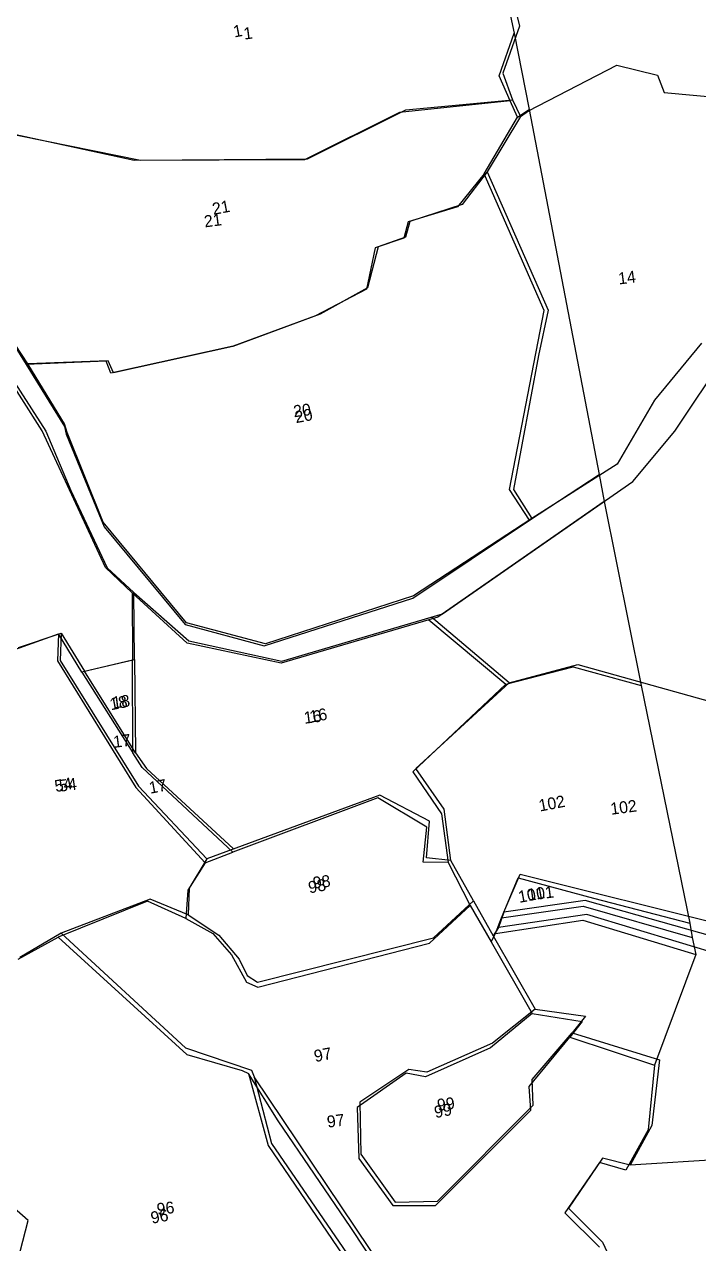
# Model space of a CAD drawing. Header units: metres. Extents: x 286056 to 292206, y 2024114 to 2027347.
# Drawn here: x 287381.3 to 287588.1, y 2026505.6 to 2026879.3 of the extents above; entities that cross this region are included whole.
import ezdxf
from ezdxf.enums import TextEntityAlignment as Align

# ---------------------------------------------------------------- set-up
doc = ezdxf.new("R2010")
doc.units = ezdxf.units.M
for name, color, linetype in [('OFF', 1, 'Continuous'), ('POLY_PARCEL', 6, 'Continuous'), ('POLY_WATER', 4, 'Continuous'), ('TEXT_PARCEL', 7, 'Continuous')]:
    doc.layers.add(name, color=color, linetype=linetype)
doc.styles.add('TEXT_MAP', font='')
doc.styles.get('TEXT_MAP').set_extended_font_data('Kruti Dev 050')

# ---------------------------------------------------------------- blocks, each defined once
blk = doc.blocks.new('RTRT')
at = {"layer": 'OFF'}
for p, q in [((565.66, 538.75), (565.94, 525.23)), ((565.94, 525.23), (566.03, 513.44)), ((566.03, 513.44), (566.12, 457.03)), ((566.12, 457.03), (566.12, 452.85)), ((566.12, 452.85), (566.4, 424.38)), ((566.4, 424.38), (566.96, 387.56)), ((566.96, 387.56), (566.86, 385.33)), ((566.86, 385.33), (566.96, 382.73)), ((566.96, 382.73), (557.66, 367.39))]:
    blk.add_line(p, q, dxfattribs=at)
at = {"layer": 'POLY_PARCEL'}
for p, q in [((505.61, 517.02), (481.93, 527.12)), ((562.49, 519.33), (565.94, 525.23)), ((563.41, 515.26), (562.49, 519.33)), ((531.09, 512.3), (505.61, 517.02)), ((546.56, 516.65), (531.09, 512.3)), ((563.41, 515.26), (546.56, 516.65)), ((564.06, 512.64), (563.41, 515.26)), ((557.48, 505.14), (564.06, 512.64)), ((564.06, 512.64), (566.03, 513.44)), ((557.48, 505.14), (552.58, 500.97)), ((562.58, 483.06), (557.48, 505.14)), ((544.79, 500.14), (543.68, 497.82)), ((552.58, 500.97), (544.79, 500.14)), ((539.14, 497.17), (536.64, 491.25)), ((543.68, 497.82), (539.14, 497.17)), ((536.64, 491.25), (528.31, 488.75)), ((495.75, 487.9), (483.74, 489.66)), ((528.31, 488.75), (515.15, 486.53)), ((496.12, 485.96), (495.75, 487.9)), ((515.15, 486.53), (496.12, 485.96)), ((552.3, 457.33), (562.58, 483.06)), ((554.44, 452.21), (552.3, 457.33)), ((493.1, 452.6), (491.22, 442.57)), ((472.65, 447.29), (480.91, 448.58)), ((480.91, 448.58), (480.03, 444.57)), ((483.31, 442.21), (480.91, 448.58)), ((480.03, 444.57), (488.14, 423.48)), ((491.22, 442.57), (483.31, 442.21)), ((488.66, 428.76), (491.22, 442.57)), ((483.31, 442.21), (488.66, 428.76)), ((536.58, 440.2), (546.25, 428.41)), ((489.61, 426.28), (488.66, 428.76)), ((546.25, 428.41), (529.89, 417.97)), ((546.25, 428.41), (556.77, 429.07)), ((556.77, 429.07), (566.4, 424.38)), ((500.78, 411.1), (489.61, 426.28)), ((488.14, 423.48), (496.33, 410.3)), ((529.89, 417.97), (532.96, 410.89)), ((523.91, 415.09), (500.78, 411.1)), ((530.41, 409.33), (523.91, 415.09)), ((496.33, 410.3), (500.78, 411.1)), ((532.96, 410.89), (532.6, 403.45)), ((496.33, 410.3), (492.97, 406.72)), ((528.87, 404.22), (530.41, 409.33)), ((486.62, 406.21), (472.29, 403.39)), ((491.87, 402.56), (486.62, 406.21)), ((492.97, 406.72), (491.87, 402.56)), ((532.6, 403.45), (528.87, 404.22)), ((532.6, 403.45), (534.68, 396.41)), ((465.72, 401.23), (472.29, 403.39)), ((472.29, 403.39), (488.17, 382.21)), ((491.87, 402.56), (495.46, 399.55)), ((495.46, 399.55), (497.65, 395.82)), ((539.01, 393.69), (542.59, 399.18)), ((542.59, 399.18), (553.26, 393.99)), ((527.52, 391.96), (534.68, 396.41)), ((534.68, 396.41), (536.75, 390.4)), ((497.65, 395.82), (499.11, 391.3)), ((537.63, 391.5), (539.01, 393.69)), ((539.01, 393.69), (551.52, 393.09)), ((551.52, 393.09), (566.86, 385.33)), ((553.26, 393.99), (566.96, 387.56)), ((499.11, 391.3), (500.65, 390.28)), ((500.65, 390.28), (527.52, 391.96)), ((536.75, 390.4), (537.63, 391.5)), ((537.63, 391.5), (551.08, 391.05)), ((551.08, 391.05), (566.96, 382.73)), ((536.75, 390.4), (540.86, 378.57)), ((488.17, 382.21), (495.97, 378.27)), ((495.97, 378.27), (496.83, 377.65)), ((496.83, 377.65), (497.72, 366.36)), ((499.89, 369.76), (496.83, 377.65)), ((540.86, 378.57), (533.67, 374.61)), ((540.86, 378.57), (548.09, 375.94)), ((548.09, 375.94), (545.82, 373.97)), ((533.67, 374.61), (523.16, 372.12)), ((538.35, 367.75), (545.82, 373.97)), ((545.82, 373.97), (557.66, 367.39)), ((520.38, 373.22), (512.06, 369.5)), ((523.16, 372.12), (520.38, 373.22)), ((507.71, 351.78), (499.89, 369.76)), ((512.06, 369.5), (510.89, 361.83)), ((537.91, 364.17), (538.35, 367.75)), ((557.66, 367.39), (554.87, 357.92)), ((497.72, 366.36), (515.09, 326.48)), ((520.97, 352.64), (537.91, 364.17)), ((510.89, 361.83), (514.62, 353.88)), ((554.87, 357.92), (550.41, 352.54)), ((514.62, 353.88), (520.97, 352.64)), ((546.69, 354.41), (540.09, 347.91)), ((550.41, 352.54), (546.69, 354.41)), ((513.87, 337.18), (507.71, 351.78)), ((540.09, 347.91), (544.27, 341.78))]:
    blk.add_line(p, q, dxfattribs=at)
at = {"layer": 'POLY_WATER'}
for p, q in [((482.03, 494.09), (483.74, 489.66)), ((484.25, 479.34), (479.98, 490.05)), ((483.74, 489.66), (487.71, 479.34)), ((489.83, 457.16), (484.25, 479.34)), ((487.71, 479.34), (487.71, 478.15)), ((487.71, 478.15), (490.79, 463.27)), ((490.79, 463.27), (500.12, 446.41)), ((493.1, 452.6), (489.83, 457.16)), ((554.44, 452.21), (566.12, 457.03)), ((499.85, 443.57), (493.1, 452.6)), ((534.79, 443.87), (554.44, 452.21)), ((566.12, 452.85), (538.03, 440.32)), ((500.12, 446.41), (511.27, 441)), ((513.35, 437.92), (499.85, 443.57)), ((511.27, 441), (534.79, 443.87)), ((536.58, 440.2), (513.35, 437.92)), ((538.03, 440.32), (536.58, 440.2))]:
    blk.add_line(p, q, dxfattribs=at)
at = {"layer": 'TEXT_PARCEL', "style": 'TEXT_MAP'}
for s, p in [('1', (524.75, 532.53)), ('21', (517.26, 506.67)), ('20', (523.69, 473.27)), ('18', (487.92, 435.71)), ('16', (517.39, 428.18)), ('54', (477.38, 425.06)), ('17', (491.41, 422.14)), ('102', (549.74, 408.44)), ('98', (512.36, 402.76)), ('101', (544.09, 395.4)), ('97', (508.44, 377.45)), ('99', (524.79, 365.69)), ('96', (479.49, 357.97))]:
    blk.add_text(s, height=1.8, dxfattribs=at).set_placement(p, align=Align.CENTER)
blk = doc.blocks.new('123')
at = {"layer": 'OFF'}
blk.add_line((362.62, 372.08), (327.12, 374.45), dxfattribs=at)
at = {"layer": 'POLY_PARCEL'}
for p, q in [((331.11, 564.51), (332.98, 548.09)), ((332.98, 548.09), (329.52, 541.34)), ((248.46, 543.89), (273.24, 535.39)), ((329.52, 541.34), (330.44, 537.13)), ((332.62, 535.13), (346.83, 540.28)), ((346.83, 540.28), (352.78, 537.97)), ((298.43, 532.3), (314.19, 537.7)), ((314.19, 537.7), (330.44, 537.13)), ((330.44, 537.13), (331.34, 534.43)), ((352.78, 537.97), (353.41, 535.22)), ((273.24, 535.39), (298.43, 532.3)), ((331.34, 534.43), (332.62, 535.13)), ((353.41, 535.22), (400.24, 524.71)), ((331.34, 534.43), (325.23, 526.78)), ((325.23, 526.78), (320.79, 522.34)), ((325.23, 526.78), (331.66, 504.75)), ((320.79, 522.34), (312.56, 520.86)), ((312.56, 520.86), (311.64, 518.57)), ((311.64, 518.57), (307.33, 517.67)), ((307.33, 517.67), (304.88, 511.69)), ((304.88, 511.69), (297.23, 508.67)), ((297.23, 508.67), (283.46, 505.52)), ((264.39, 505.83), (252.26, 506.95)), ((264.96, 503.9), (264.39, 505.83)), ((283.46, 505.52), (264.96, 503.9)), ((331.66, 504.75), (329.34, 498.13)), ((329.34, 498.13), (322.9, 478.47)), ((322.9, 478.47), (325.09, 473.73)), ((262.47, 460.34), (263.68, 470.45)), ((245.24, 464.45), (251.93, 465.75)), ((251.93, 465.75), (251.23, 461.68)), ((251.93, 465.75), (254.72, 459.56)), ((251.23, 461.68), (260.57, 441.21)), ((254.72, 459.56), (262.47, 460.34)), ((260.78, 446.28), (254.72, 459.56)), ((262.47, 460.34), (260.78, 446.28)), ((318.46, 449.44), (308.04, 460.85)), ((318.46, 449.44), (329.15, 450.82)), ((329.15, 450.82), (356.64, 439.13)), ((302.68, 438.4), (318.46, 449.44)), ((260.78, 446.28), (262.12, 443.73)), ((262.12, 443.73), (273.65, 429.87)), ((260.57, 441.21), (269.41, 428.91)), ((306.14, 431.71), (302.68, 438.4)), ((296.76, 435.09), (269.41, 428.91)), ((303.68, 430.17), (296.76, 435.09)), ((306.14, 423.87), (306.14, 431.71)), ((302.53, 424.72), (303.68, 430.17)), ((269.41, 428.91), (266.18, 424.84)), ((260.11, 423.99), (246.03, 420.61)), ((265.49, 420.84), (260.11, 423.99)), ((266.18, 424.84), (265.49, 420.84)), ((306.14, 423.87), (302.53, 424.72)), ((308.76, 417.34), (306.14, 423.87)), ((246.03, 420.61), (239.32, 417.77)), ((246.03, 420.61), (262.47, 400.89)), ((265.49, 420.84), (269.73, 417.19)), ((313.11, 415.02), (316.34, 420.4)), ((316.34, 420.4), (358.11, 404)), ((269.73, 417.19), (272.34, 413.2)), ((301.99, 412.57), (308.76, 417.34)), ((308.76, 417.34), (311.05, 411.66)), ((313.11, 415.02), (311.98, 412.81)), ((325.57, 415.18), (313.11, 415.02)), ((356.64, 401.88), (325.57, 415.18)), ((272.34, 413.2), (273.19, 410.58)), ((311.98, 412.81), (311.05, 411.66)), ((325.55, 413.02), (311.98, 412.81)), ((354.13, 400.18), (325.55, 413.02)), ((274.65, 409.35), (301.99, 412.57)), ((311.05, 411.66), (315.93, 399.82)), ((273.19, 410.58), (274.65, 409.35)), ((262.47, 400.89), (271.97, 396.25)), ((315.93, 399.82), (308.83, 395.53)), ((315.93, 399.82), (323.33, 397.74)), ((271.97, 396.25), (272.28, 395.19)), ((323.33, 397.74), (321.03, 395.51)), ((291.18, 357.19), (272.28, 395.19)), ((272.28, 395.19), (273.57, 384.79)), ((308.83, 395.53), (298.37, 392.44)), ((314.05, 389.28), (321.03, 395.51)), ((321.03, 395.51), (333.66, 389.7)), ((295.68, 393.23), (287.69, 389.28)), ((298.37, 392.44), (295.68, 393.23)), ((287.69, 389.28), (286.82, 381.44)), ((313.73, 385.4), (314.05, 389.28)), ((333.66, 389.7), (331.21, 379.97)), ((235.4, 377.99), (226.94, 387.59)), ((297.42, 372.82), (313.73, 385.4)), ((273.57, 384.79), (293.11, 346.43)), ((286.82, 381.44), (291.01, 373.53)), ((331.21, 379.97), (327.12, 374.45)), ((232.01, 369.61), (235.4, 377.99)), ((323.09, 376.03), (316.99, 369.21)), ((327.12, 374.45), (323.09, 376.03)), ((291.01, 373.53), (297.42, 372.82)), ((316.99, 369.21), (321.44, 363.4)), ((321.44, 363.4), (326.53, 347.78))]:
    blk.add_line(p, q, dxfattribs=at)
at = {"layer": 'POLY_WATER'}
for p, q in [((252.26, 506.95), (249.97, 511.68)), ((248.81, 506.62), (253.64, 496.45)), ((256.58, 497.22), (252.26, 506.95)), ((253.64, 496.45), (256.21, 487.05)), ((256.8, 495.83), (256.58, 497.22)), ((354.09, 496.75), (345.88, 489.1)), ((260.46, 481.64), (256.8, 495.83)), ((348.38, 484.06), (358.26, 495.4)), ((345.88, 489.1), (339, 480.24)), ((256.21, 487.05), (260.16, 474.69)), ((341.03, 477.3), (348.38, 484.06)), ((271.03, 464.85), (260.46, 481.64)), ((339, 480.24), (325.09, 473.73)), ((309.74, 461.12), (341.03, 477.3)), ((260.16, 474.69), (263.68, 470.45)), ((325.09, 473.73), (305.77, 464.44)), ((263.68, 470.45), (271.02, 462.07)), ((282.52, 460.1), (271.03, 464.85)), ((305.77, 464.44), (282.52, 460.1)), ((271.02, 462.07), (284.64, 457.17)), ((284.64, 457.17), (309.74, 461.12))]:
    blk.add_line(p, q, dxfattribs=at)
at = {"layer": 'TEXT_PARCEL', "style": 'TEXT_MAP'}
for s, p in [('1', (291.92, 551.48)), ('21', (282.93, 523.99)), ('14', (344.17, 507.22)), ('20', (292.62, 493.65)), ('18', (259.62, 453.38)), ('17', (258.97, 447.45)), ('16', (288.16, 447.31)), ('54', (249.96, 441.91)), ('102', (333.21, 427.56)), ('98', (286.26, 422.3)), ('101', (319.02, 416.25)), ('97', (283.67, 386.05)), ('99', (300.59, 386.4)), ('96', (256.31, 376.25))]:
    blk.add_text(s, height=1.8, dxfattribs=at).set_placement(p, align=Align.CENTER)

msp = doc.modelspace()

# ---------------------------------------------------------------- block references
for name, p, xscale, yscale, zscale, rotation in [('123', (287010.44, 2025694.1), 2.019157874538466, 2.019157874538466, 2.019157874538466, 7.469832544478693), ('RTRT', (286606.75, 2025621.25), 2.019364923346922, 2.019364923346922, 2.019364923346922, 10.75848022999959)]:
    msp.add_blockref(name, p, dxfattribs=dict(xscale=xscale, yscale=yscale, zscale=zscale, rotation=rotation))

doc.saveas('drawing.dxf')
